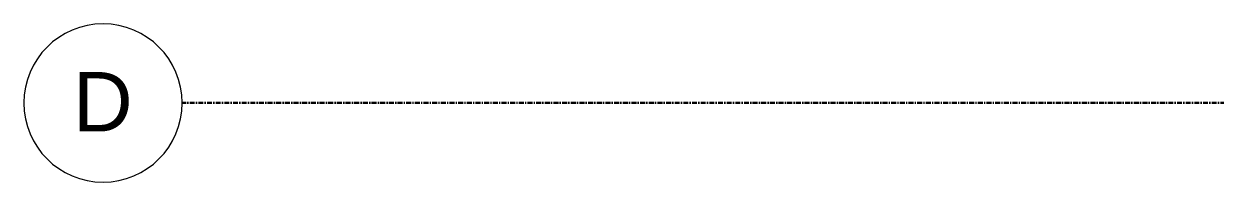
# Model space of a CAD drawing. Header units: inches. Extents: x -4058 to -1781, y 9814 to 12264.
# Drawn here: x -4057.8 to -3937.4, y 10831.2 to 10847.2 of the extents above; entities that cross this region are included whole.
import ezdxf

# ---------------------------------------------------------------- set-up
doc = ezdxf.new("R2010")
doc.units = ezdxf.units.IN
doc.header["$MEASUREMENT"] = 0
doc.linetypes.add('Grid Line 1_2_', pattern=[0.875, 0.5, -0.125, 0.125, -0.125])
for name, color, linetype, lineweight in [('0-1', 7, 'Continuous', 5), ('0-4', 165, 'Continuous', 5), ('S-GRID-1', 1, 'Grid Line 1_2_', 30), ('S-GRID-IDEN', 1, 'Continuous', 9), ('S-GRID-IDEN-1', 147, 'Continuous', 9)]:
    doc.layers.add(name, color=color, linetype=linetype, lineweight=lineweight)
doc.styles.add('Arial', font='arial.ttf', dxfattribs={"height": 6})

# ---------------------------------------------------------------- blocks, each defined once
blk = doc.blocks.new('Grid - Grid Head - Circle-1738874-UNITS PLANS - 3RD FLOOR')
at = {"layer": 'S-GRID-IDEN-1'}
for start, end in [(360, 180), (180, 360)]:
    blk.add_arc((0, 0), 0.25, start, end, dxfattribs=at)
blk = doc.blocks.new('CTR - 1st Phase - Structure_rvt-1-UNITS PLANS - 3RD FLOOR')
at = {"layer": 'S-GRID-1'}
blk.add_line((-1781.27, 10839.19), (-4041.78, 10839.19), dxfattribs=at)
at = {"layer": '0-4', "xscale": 31.99999999999999, "yscale": 31.99999999999999, "zscale": 31.99999999999999, "rotation": 89.99999999999987}
blk.add_blockref('Grid - Grid Head - Circle-1738874-UNITS PLANS - 3RD FLOOR', (-4049.78, 10839.19), dxfattribs=at)
at = {"layer": 'S-GRID-IDEN', "insert": (-4052.83, 10842.32), "char_height": 6, "width": 7.373, "attachment_point": 1, "style": 'Arial'}
blk.add_mtext('D', dxfattribs=at)

msp = doc.modelspace()

# ---------------------------------------------------------------- block references
at = {"layer": '0-1'}
msp.add_blockref('CTR - 1st Phase - Structure_rvt-1-UNITS PLANS - 3RD FLOOR', (0, 0), dxfattribs=at)

doc.saveas('drawing.dxf')
